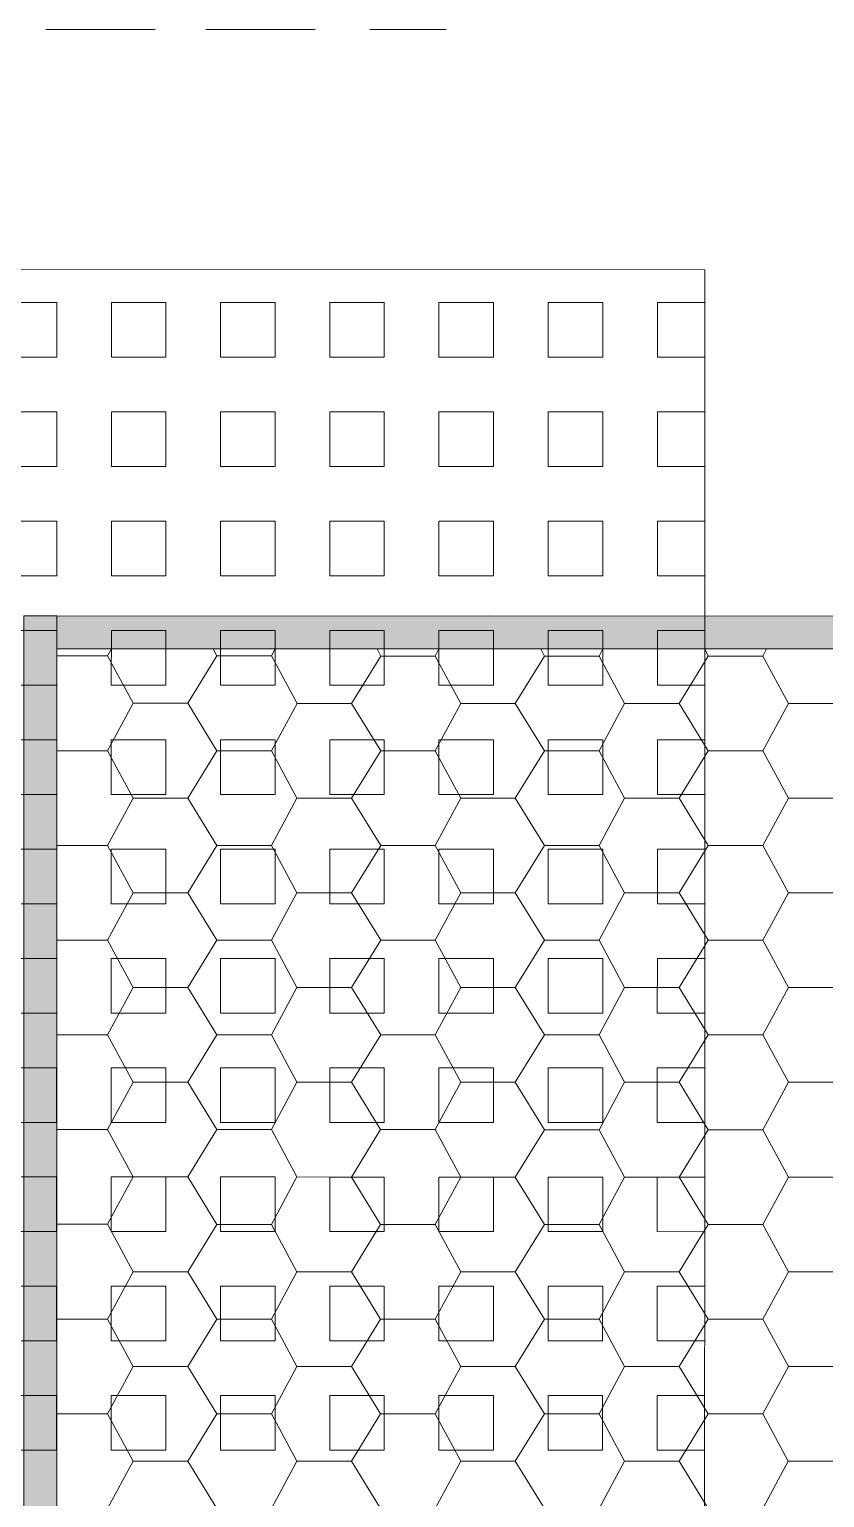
# Model space of a CAD drawing. Extents: x 3377 to 3790, y 1673 to 1846.
# Drawn here: x 3524.569 to 3525.494, y 1763.472 to 1765.177 of the extents above; entities that cross this region are included whole.
import ezdxf

# ---------------------------------------------------------------- set-up
doc = ezdxf.new("R2010")
doc.units = 0
doc.header["$LTSCALE"] = 2
doc.layers.add('PDF7_0', color=7, linetype='Continuous', true_color=0xc6c6c6)
doc.layers.add('PDF7_04-DETALHE', color=7, linetype='Continuous', true_color=0xc6c6c6)
doc.layers.add('PDF7_08-COTAS', color=7, linetype='Continuous')

msp = doc.modelspace()

# ---------------------------------------------------------------- linework, layer by layer
at = {"layer": 'PDF7_0', "color": 7, "lineweight": 0}
for points in [[(3524.5631, 1764.4956), (3524.6012, 1764.4956), (3524.601, 1762.3968), (3524.563, 1762.3968)], [(3524.601, 1762.3968), (3524.6012, 1764.4956)], [(3526.6788, 1764.4955), (3526.6788, 1764.4574), (3524.6012, 1764.4575), (3524.6012, 1764.4956)]]:
    msp.add_lwpolyline(points, close=True, dxfattribs=at)
at = {"layer": 'PDF7_0', "lineweight": 0}
for points in [[(3524.6604, 1764.4491), (3524.6647, 1764.4575)], [(3524.7831, 1764.4575), (3524.7874, 1764.4491), (3524.8508, 1764.4491), (3524.8551, 1764.4575)], [(3524.9736, 1764.4575), (3524.9778, 1764.449), (3525.0413, 1764.449), (3525.0455, 1764.4575)], [(3525.164, 1764.4575), (3525.1682, 1764.449), (3525.2317, 1764.449), (3525.2359, 1764.4575)], [(3525.3544, 1764.4575), (3525.3586, 1764.449), (3525.4221, 1764.449), (3525.4263, 1764.4575)], [(3524.6012, 1764.4491), (3524.6604, 1764.4491), (3524.69, 1764.3941), (3524.7535, 1764.3941), (3524.7874, 1764.4491)], [(3524.8508, 1764.4491), (3524.8805, 1764.394), (3524.9439, 1764.394), (3524.9778, 1764.449)], [(3525.0413, 1764.449), (3525.0709, 1764.394), (3525.1343, 1764.394), (3525.1682, 1764.449)], [(3525.2317, 1764.449), (3525.2613, 1764.394), (3525.3248, 1764.394), (3525.3586, 1764.449)], [(3525.4221, 1764.449), (3525.4517, 1764.394), (3525.5152, 1764.394), (3525.549, 1764.449)], [(3524.6604, 1764.3391), (3524.69, 1764.3941)], [(3524.7535, 1764.3941), (3524.7874, 1764.339), (3524.8508, 1764.339), (3524.8805, 1764.394)], [(3524.9439, 1764.394), (3524.9778, 1764.339), (3525.0412, 1764.339), (3525.0709, 1764.394)], [(3525.1343, 1764.394), (3525.1682, 1764.339), (3525.2317, 1764.339), (3525.2613, 1764.394)], [(3525.3248, 1764.394), (3525.3586, 1764.339), (3525.4221, 1764.339), (3525.4517, 1764.394)], [(3524.6012, 1764.3391), (3524.6604, 1764.3391), (3524.69, 1764.284), (3524.7535, 1764.284), (3524.7874, 1764.339)], [(3524.8508, 1764.339), (3524.8804, 1764.284), (3524.9439, 1764.284), (3524.9778, 1764.339)], [(3525.0412, 1764.339), (3525.0709, 1764.284), (3525.1343, 1764.284), (3525.1682, 1764.339)], [(3525.2317, 1764.339), (3525.2613, 1764.284), (3525.3248, 1764.284), (3525.3586, 1764.339)], [(3525.4221, 1764.339), (3525.4517, 1764.284), (3525.5152, 1764.284), (3525.549, 1764.339)], [(3524.6604, 1764.229), (3524.69, 1764.284)], [(3524.7535, 1764.284), (3524.7873, 1764.229), (3524.8508, 1764.229), (3524.8804, 1764.284)], [(3524.9439, 1764.284), (3524.9778, 1764.229), (3525.0412, 1764.229), (3525.0709, 1764.284)], [(3525.1343, 1764.284), (3525.1682, 1764.229), (3525.2317, 1764.229), (3525.2613, 1764.284)], [(3525.3248, 1764.284), (3525.3586, 1764.229), (3525.4221, 1764.229), (3525.4517, 1764.284)], [(3524.6012, 1764.229), (3524.6604, 1764.229), (3524.69, 1764.174), (3524.7535, 1764.174), (3524.7873, 1764.229)], [(3524.8508, 1764.229), (3524.8804, 1764.174), (3524.9439, 1764.174), (3524.9778, 1764.229)], [(3525.0412, 1764.229), (3525.0709, 1764.174), (3525.1343, 1764.174), (3525.1682, 1764.229)], [(3525.2317, 1764.229), (3525.2613, 1764.174), (3525.3247, 1764.174), (3525.3586, 1764.229)], [(3525.4221, 1764.229), (3525.4517, 1764.174), (3525.5152, 1764.174), (3525.549, 1764.229)], [(3524.6604, 1764.119), (3524.69, 1764.174)], [(3524.7535, 1764.174), (3524.7873, 1764.119), (3524.8508, 1764.119), (3524.8804, 1764.174)], [(3524.9439, 1764.174), (3524.9778, 1764.119), (3525.0412, 1764.119), (3525.0709, 1764.174)], [(3525.1343, 1764.174), (3525.1682, 1764.119), (3525.2316, 1764.119), (3525.2613, 1764.174)], [(3525.3247, 1764.174), (3525.3586, 1764.119), (3525.4221, 1764.119), (3525.4517, 1764.174)], [(3524.6012, 1764.119), (3524.6604, 1764.119), (3524.69, 1764.064), (3524.7535, 1764.064), (3524.7873, 1764.119)], [(3524.8508, 1764.119), (3524.8804, 1764.064), (3524.9439, 1764.064), (3524.9778, 1764.119)], [(3525.0412, 1764.119), (3525.0708, 1764.064), (3525.1343, 1764.064), (3525.1682, 1764.119)], [(3525.2316, 1764.119), (3525.2613, 1764.064), (3525.3247, 1764.064), (3525.3586, 1764.119)], [(3525.4221, 1764.119), (3525.4517, 1764.064), (3525.5152, 1764.0639), (3525.549, 1764.119)], [(3524.6604, 1764.009), (3524.69, 1764.064)], [(3524.7535, 1764.064), (3524.7873, 1764.009), (3524.8508, 1764.009), (3524.8804, 1764.064)], [(3524.9439, 1764.064), (3524.9778, 1764.009), (3525.0412, 1764.009), (3525.0708, 1764.064)], [(3525.1343, 1764.064), (3525.1682, 1764.009), (3525.2316, 1764.009), (3525.2613, 1764.064)], [(3525.3247, 1764.064), (3525.3586, 1764.0089), (3525.4221, 1764.0089), (3525.4517, 1764.064)], [(3524.6011, 1764.009), (3524.6604, 1764.009), (3524.69, 1763.954), (3524.7535, 1763.954), (3524.7873, 1764.009)], [(3524.8508, 1764.009), (3524.8804, 1763.954), (3524.9439, 1763.954), (3524.9778, 1764.009)], [(3525.0412, 1764.009), (3525.0708, 1763.954), (3525.1343, 1763.954), (3525.1682, 1764.009)], [(3525.2316, 1764.009), (3525.2613, 1763.9539), (3525.3247, 1763.9539), (3525.3586, 1764.0089)], [(3525.4221, 1764.0089), (3525.4517, 1763.9539), (3525.5151, 1763.9539), (3525.549, 1764.0089)], [(3524.6604, 1763.899), (3524.69, 1763.954)], [(3524.7535, 1763.954), (3524.7873, 1763.899), (3524.8508, 1763.899), (3524.8804, 1763.954)], [(3524.9439, 1763.954), (3524.9777, 1763.899), (3525.0412, 1763.899), (3525.0708, 1763.954)], [(3525.1343, 1763.954), (3525.1682, 1763.8989), (3525.2316, 1763.8989), (3525.2613, 1763.9539)], [(3525.3247, 1763.9539), (3525.3586, 1763.8989), (3525.4221, 1763.8989), (3525.4517, 1763.9539)], [(3524.6011, 1763.899), (3524.6604, 1763.899), (3524.69, 1763.844), (3524.7535, 1763.844), (3524.7873, 1763.899)], [(3524.8508, 1763.899), (3524.8804, 1763.844), (3524.9439, 1763.8439), (3524.9777, 1763.899)], [(3525.0412, 1763.899), (3525.0708, 1763.8439), (3525.1343, 1763.8439), (3525.1682, 1763.8989)], [(3525.2316, 1763.8989), (3525.2613, 1763.8439), (3525.3247, 1763.8439), (3525.3586, 1763.8989)], [(3525.4221, 1763.8989), (3525.4517, 1763.8439), (3525.5151, 1763.8439), (3525.549, 1763.8989)], [(3524.6604, 1763.789), (3524.69, 1763.844)], [(3524.7535, 1763.844), (3524.7873, 1763.7889), (3524.8508, 1763.7889), (3524.8804, 1763.844)], [(3524.9439, 1763.8439), (3524.9777, 1763.7889), (3525.0412, 1763.7889), (3525.0708, 1763.8439)], [(3525.1343, 1763.8439), (3525.1682, 1763.7889), (3525.2316, 1763.7889), (3525.2613, 1763.8439)], [(3525.3247, 1763.8439), (3525.3586, 1763.7889), (3525.422, 1763.7889), (3525.4517, 1763.8439)], [(3524.6011, 1763.789), (3524.6604, 1763.789), (3524.69, 1763.7339), (3524.7535, 1763.7339), (3524.7873, 1763.7889)], [(3524.8508, 1763.7889), (3524.8804, 1763.7339), (3524.9439, 1763.7339), (3524.9777, 1763.7889)], [(3525.0412, 1763.7889), (3525.0708, 1763.7339), (3525.1343, 1763.7339), (3525.1682, 1763.7889)], [(3525.2316, 1763.7889), (3525.2612, 1763.7339), (3525.3247, 1763.7339), (3525.3586, 1763.7889)], [(3525.422, 1763.7889), (3525.4517, 1763.7339), (3525.5151, 1763.7339), (3525.549, 1763.7889)], [(3524.6604, 1763.6789), (3524.69, 1763.7339)], [(3524.7535, 1763.7339), (3524.7873, 1763.6789), (3524.8508, 1763.6789), (3524.8804, 1763.7339)], [(3524.9439, 1763.7339), (3524.9777, 1763.6789), (3525.0412, 1763.6789), (3525.0708, 1763.7339)], [(3525.1343, 1763.7339), (3525.1681, 1763.6789), (3525.2316, 1763.6789), (3525.2612, 1763.7339)], [(3525.3247, 1763.7339), (3525.3586, 1763.6789), (3525.422, 1763.6789), (3525.4517, 1763.7339)], [(3524.6011, 1763.6789), (3524.6604, 1763.6789), (3524.69, 1763.6239), (3524.7535, 1763.6239), (3524.7873, 1763.6789)], [(3524.8508, 1763.6789), (3524.8804, 1763.6239), (3524.9439, 1763.6239), (3524.9777, 1763.6789)], [(3525.0412, 1763.6789), (3525.0708, 1763.6239), (3525.1343, 1763.6239), (3525.1681, 1763.6789)], [(3525.2316, 1763.6789), (3525.2612, 1763.6239), (3525.3247, 1763.6239), (3525.3586, 1763.6789)], [(3525.422, 1763.6789), (3525.4517, 1763.6239), (3525.5151, 1763.6239), (3525.549, 1763.6789)], [(3524.6604, 1763.5689), (3524.69, 1763.6239)], [(3524.7535, 1763.6239), (3524.7873, 1763.5689), (3524.8508, 1763.5689), (3524.8804, 1763.6239)], [(3524.9439, 1763.6239), (3524.9777, 1763.5689), (3525.0412, 1763.5689), (3525.0708, 1763.6239)], [(3525.1343, 1763.6239), (3525.1681, 1763.5689), (3525.2316, 1763.5689), (3525.2612, 1763.6239)], [(3525.3247, 1763.6239), (3525.3586, 1763.5689), (3525.422, 1763.5689), (3525.4517, 1763.6239)], [(3524.6011, 1763.5689), (3524.6604, 1763.5689), (3524.69, 1763.5139), (3524.7535, 1763.5139), (3524.7873, 1763.5689)], [(3524.8508, 1763.5689), (3524.8804, 1763.5139), (3524.9439, 1763.5139), (3524.9777, 1763.5689)], [(3525.0412, 1763.5689), (3525.0708, 1763.5139), (3525.1343, 1763.5139), (3525.1681, 1763.5689)], [(3525.2316, 1763.5689), (3525.2612, 1763.5139), (3525.3247, 1763.5139), (3525.3586, 1763.5689)], [(3525.422, 1763.5689), (3525.4516, 1763.5139), (3525.5151, 1763.5139), (3525.549, 1763.5689)], [(3524.6604, 1763.4589), (3524.69, 1763.5139)], [(3524.7535, 1763.5139), (3524.7873, 1763.4589), (3524.8508, 1763.4589), (3524.8804, 1763.5139)], [(3524.9439, 1763.5139), (3524.9777, 1763.4589), (3525.0412, 1763.4589), (3525.0708, 1763.5139)], [(3525.1343, 1763.5139), (3525.1681, 1763.4589), (3525.2316, 1763.4589), (3525.2612, 1763.5139)], [(3525.3247, 1763.5139), (3525.3585, 1763.4589), (3525.422, 1763.4588), (3525.4516, 1763.5139)]]:
    msp.add_lwpolyline(points, dxfattribs=at)
at = {"layer": 'PDF7_0', "color": 9, "true_color": 0xc1c1c1, "transparency": 33554559}
for points in [[(3524.5631, 1764.4956), (3524.601, 1762.3968), (3524.563, 1762.3968)], [(3524.6012, 1764.4956), (3524.5631, 1764.4956), (3524.601, 1762.3968)], [(3526.6788, 1764.4955), (3524.6012, 1764.4956), (3526.6788, 1764.4574)], [(3524.6012, 1764.4956), (3526.6788, 1764.4574), (3524.6012, 1764.4575)]]:
    msp.add_solid(points, dxfattribs=at)
at = {"layer": 'PDF7_04-DETALHE', "color": 7, "lineweight": 0}
for points in [[(3524.7155, 1765.1769), (3524.5885, 1765.1769)], [(3524.9017, 1765.1769), (3524.7747, 1765.1769)], [(3525.054, 1765.1769), (3524.9651, 1765.1769)]]:
    msp.add_lwpolyline(points, dxfattribs=at)
at = {"layer": 'PDF7_04-DETALHE', "lineweight": 0}
for points in [[(3519.8068, 1762.3971), (3519.8069, 1764.8979), (3525.3544, 1764.8976), (3525.3542, 1762.3968)], [(3525.3544, 1764.796), (3525.2994, 1764.796), (3525.2994, 1764.8595), (3525.3544, 1764.8595)], [(3525.3544, 1764.6691), (3525.2994, 1764.6691), (3525.2994, 1764.7325), (3525.3544, 1764.7325)], [(3525.3544, 1764.5421), (3525.2994, 1764.5421), (3525.2994, 1764.6056), (3525.3544, 1764.6056)], [(3525.3544, 1764.4152), (3525.2994, 1764.4152), (3525.2994, 1764.4786), (3525.3544, 1764.4786)], [(3525.3544, 1764.2882), (3525.2994, 1764.2882), (3525.2994, 1764.3517), (3525.3544, 1764.3517)], [(3525.3544, 1764.1613), (3525.2994, 1764.1613), (3525.2994, 1764.2248), (3525.3544, 1764.2248)], [(3525.3544, 1764.0343), (3525.2993, 1764.0343), (3525.2994, 1764.0978), (3525.3544, 1764.0978)], [(3525.3543, 1763.9074), (3525.2993, 1763.9074), (3525.2993, 1763.9709), (3525.3544, 1763.9709)], [(3525.3543, 1763.7804), (3525.2993, 1763.7805), (3525.2993, 1763.8439), (3525.3543, 1763.8439)], [(3525.3543, 1763.6535), (3525.2993, 1763.6535), (3525.2993, 1763.717), (3525.3543, 1763.717)], [(3525.3543, 1763.5266), (3525.2993, 1763.5266), (3525.2993, 1763.59), (3525.3543, 1763.59)]]:
    msp.add_lwpolyline(points, dxfattribs=at)
for points in [[(3524.6012, 1764.8595), (3524.6012, 1764.7961), (3524.5377, 1764.7961), (3524.5377, 1764.8595)], [(3524.7282, 1764.8595), (3524.7281, 1764.796), (3524.6647, 1764.7961), (3524.6647, 1764.8595)], [(3524.8551, 1764.8595), (3524.8551, 1764.796), (3524.7916, 1764.796), (3524.7916, 1764.8595)], [(3524.982, 1764.8595), (3524.982, 1764.796), (3524.9186, 1764.796), (3524.9186, 1764.8595)], [(3525.109, 1764.8595), (3525.109, 1764.796), (3525.0455, 1764.796), (3525.0455, 1764.8595)], [(3525.2359, 1764.8595), (3525.2359, 1764.796), (3525.1725, 1764.796), (3525.1725, 1764.8595)], [(3524.6012, 1764.7326), (3524.6012, 1764.6691), (3524.5377, 1764.6691), (3524.5377, 1764.7326)], [(3524.7281, 1764.7326), (3524.7281, 1764.6691), (3524.6647, 1764.6691), (3524.6647, 1764.7326)], [(3524.8551, 1764.7326), (3524.8551, 1764.6691), (3524.7916, 1764.6691), (3524.7916, 1764.7326)], [(3524.982, 1764.7326), (3524.982, 1764.6691), (3524.9186, 1764.6691), (3524.9186, 1764.7326)], [(3525.109, 1764.7325), (3525.109, 1764.6691), (3525.0455, 1764.6691), (3525.0455, 1764.7326)], [(3525.2359, 1764.7325), (3525.2359, 1764.6691), (3525.1724, 1764.6691), (3525.1724, 1764.7325)], [(3524.6012, 1764.6056), (3524.6012, 1764.5422), (3524.5377, 1764.5422), (3524.5377, 1764.6056)], [(3524.7281, 1764.6056), (3524.7281, 1764.5422), (3524.6647, 1764.5422), (3524.6647, 1764.6056)], [(3524.8551, 1764.6056), (3524.8551, 1764.5421), (3524.7916, 1764.5422), (3524.7916, 1764.6056)], [(3524.982, 1764.6056), (3524.982, 1764.5421), (3524.9185, 1764.5421), (3524.9186, 1764.6056)], [(3525.109, 1764.6056), (3525.109, 1764.5421), (3525.0455, 1764.5421), (3525.0455, 1764.6056)], [(3525.2359, 1764.6056), (3525.2359, 1764.5421), (3525.1724, 1764.5421), (3525.1724, 1764.6056)], [(3524.6012, 1764.4787), (3524.6012, 1764.4152), (3524.5377, 1764.4152), (3524.5377, 1764.4787)], [(3524.7281, 1764.4787), (3524.7281, 1764.4152), (3524.6646, 1764.4152), (3524.6647, 1764.4787)], [(3524.8551, 1764.4787), (3524.8551, 1764.4152), (3524.7916, 1764.4152), (3524.7916, 1764.4787)], [(3524.982, 1764.4787), (3524.982, 1764.4152), (3524.9185, 1764.4152), (3524.9185, 1764.4787)], [(3525.109, 1764.4787), (3525.109, 1764.4152), (3525.0455, 1764.4152), (3525.0455, 1764.4787)], [(3525.2359, 1764.4787), (3525.2359, 1764.4152), (3525.1724, 1764.4152), (3525.1724, 1764.4787)], [(3524.6012, 1764.3517), (3524.6012, 1764.2883), (3524.5377, 1764.2883), (3524.5377, 1764.3518)], [(3524.7281, 1764.3517), (3524.7281, 1764.2883), (3524.6646, 1764.2883), (3524.6646, 1764.3517)], [(3524.8551, 1764.3517), (3524.8551, 1764.2883), (3524.7916, 1764.2883), (3524.7916, 1764.3517)], [(3524.982, 1764.3517), (3524.982, 1764.2883), (3524.9185, 1764.2883), (3524.9185, 1764.3517)], [(3525.109, 1764.3517), (3525.1089, 1764.2882), (3525.0455, 1764.2882), (3525.0455, 1764.3517)], [(3525.2359, 1764.3517), (3525.2359, 1764.2882), (3525.1724, 1764.2882), (3525.1724, 1764.3517)], [(3524.6012, 1764.2248), (3524.6012, 1764.1613), (3524.5377, 1764.1613), (3524.5377, 1764.2248)], [(3524.7281, 1764.2248), (3524.7281, 1764.1613), (3524.6646, 1764.1613), (3524.6646, 1764.2248)], [(3524.8551, 1764.2248), (3524.855, 1764.1613), (3524.7916, 1764.1613), (3524.7916, 1764.2248)], [(3524.982, 1764.2248), (3524.982, 1764.1613), (3524.9185, 1764.1613), (3524.9185, 1764.2248)], [(3525.1089, 1764.2248), (3525.1089, 1764.1613), (3525.0455, 1764.1613), (3525.0455, 1764.2248)], [(3525.2359, 1764.2248), (3525.2359, 1764.1613), (3525.1724, 1764.1613), (3525.1724, 1764.2248)], [(3524.6012, 1764.0979), (3524.6012, 1764.0344), (3524.5377, 1764.0344), (3524.5377, 1764.0979)], [(3524.7281, 1764.0979), (3524.7281, 1764.0344), (3524.6646, 1764.0344), (3524.6646, 1764.0979)], [(3524.855, 1764.0978), (3524.855, 1764.0344), (3524.7916, 1764.0344), (3524.7916, 1764.0978)], [(3524.982, 1764.0978), (3524.982, 1764.0344), (3524.9185, 1764.0344), (3524.9185, 1764.0978)], [(3525.1089, 1764.0978), (3525.1089, 1764.0344), (3525.0455, 1764.0344), (3525.0455, 1764.0978)], [(3525.2359, 1764.0978), (3525.2359, 1764.0343), (3525.1724, 1764.0343), (3525.1724, 1764.0978)], [(3524.6011, 1763.9709), (3524.6011, 1763.9074), (3524.5377, 1763.9074), (3524.5377, 1763.9709)], [(3524.7281, 1763.9709), (3524.7281, 1763.9074), (3524.6646, 1763.9074), (3524.6646, 1763.9709)], [(3524.855, 1763.9709), (3524.855, 1763.9074), (3524.7916, 1763.9074), (3524.7916, 1763.9709)], [(3524.982, 1763.9709), (3524.982, 1763.9074), (3524.9185, 1763.9074), (3524.9185, 1763.9709)], [(3525.1089, 1763.9709), (3525.1089, 1763.9074), (3525.0454, 1763.9074), (3525.0455, 1763.9709)], [(3525.2359, 1763.9709), (3525.2359, 1763.9074), (3525.1724, 1763.9074), (3525.1724, 1763.9709)], [(3524.6011, 1763.844), (3524.6011, 1763.7805), (3524.5377, 1763.7805), (3524.5377, 1763.844)], [(3524.7281, 1763.844), (3524.7281, 1763.7805), (3524.6646, 1763.7805), (3524.6646, 1763.844)], [(3524.855, 1763.844), (3524.855, 1763.7805), (3524.7916, 1763.7805), (3524.7916, 1763.844)], [(3524.982, 1763.8439), (3524.982, 1763.7805), (3524.9185, 1763.7805), (3524.9185, 1763.8439)], [(3525.1089, 1763.8439), (3525.1089, 1763.7805), (3525.0454, 1763.7805), (3525.0454, 1763.8439)], [(3525.2359, 1763.8439), (3525.2359, 1763.7805), (3525.1724, 1763.7805), (3525.1724, 1763.8439)], [(3524.6011, 1763.717), (3524.6011, 1763.6536), (3524.5377, 1763.6536), (3524.5377, 1763.717)], [(3524.7281, 1763.717), (3524.7281, 1763.6535), (3524.6646, 1763.6535), (3524.6646, 1763.717)], [(3524.855, 1763.717), (3524.855, 1763.6535), (3524.7915, 1763.6535), (3524.7915, 1763.717)], [(3524.982, 1763.717), (3524.982, 1763.6535), (3524.9185, 1763.6535), (3524.9185, 1763.717)], [(3525.1089, 1763.717), (3525.1089, 1763.6535), (3525.0454, 1763.6535), (3525.0454, 1763.717)], [(3525.2359, 1763.717), (3525.2358, 1763.6535), (3525.1724, 1763.6535), (3525.1724, 1763.717)], [(3524.6011, 1763.5901), (3524.6011, 1763.5266), (3524.5376, 1763.5266), (3524.5376, 1763.5901)], [(3524.7281, 1763.5901), (3524.7281, 1763.5266), (3524.6646, 1763.5266), (3524.6646, 1763.5901)], [(3524.855, 1763.5901), (3524.855, 1763.5266), (3524.7915, 1763.5266), (3524.7915, 1763.5901)], [(3524.982, 1763.5901), (3524.982, 1763.5266), (3524.9185, 1763.5266), (3524.9185, 1763.5901)], [(3525.1089, 1763.59), (3525.1089, 1763.5266), (3525.0454, 1763.5266), (3525.0454, 1763.5901)], [(3525.2358, 1763.59), (3525.2358, 1763.5266), (3525.1724, 1763.5266), (3525.1724, 1763.59)]]:
    msp.add_lwpolyline(points, close=True, dxfattribs=at)
at = {"layer": 'PDF7_08-COTAS', "lineweight": 0}
msp.add_lwpolyline([(3525.1047, 1764.4956), (3528.2572, 1764.4954)], dxfattribs=at)

doc.saveas('drawing.dxf')
